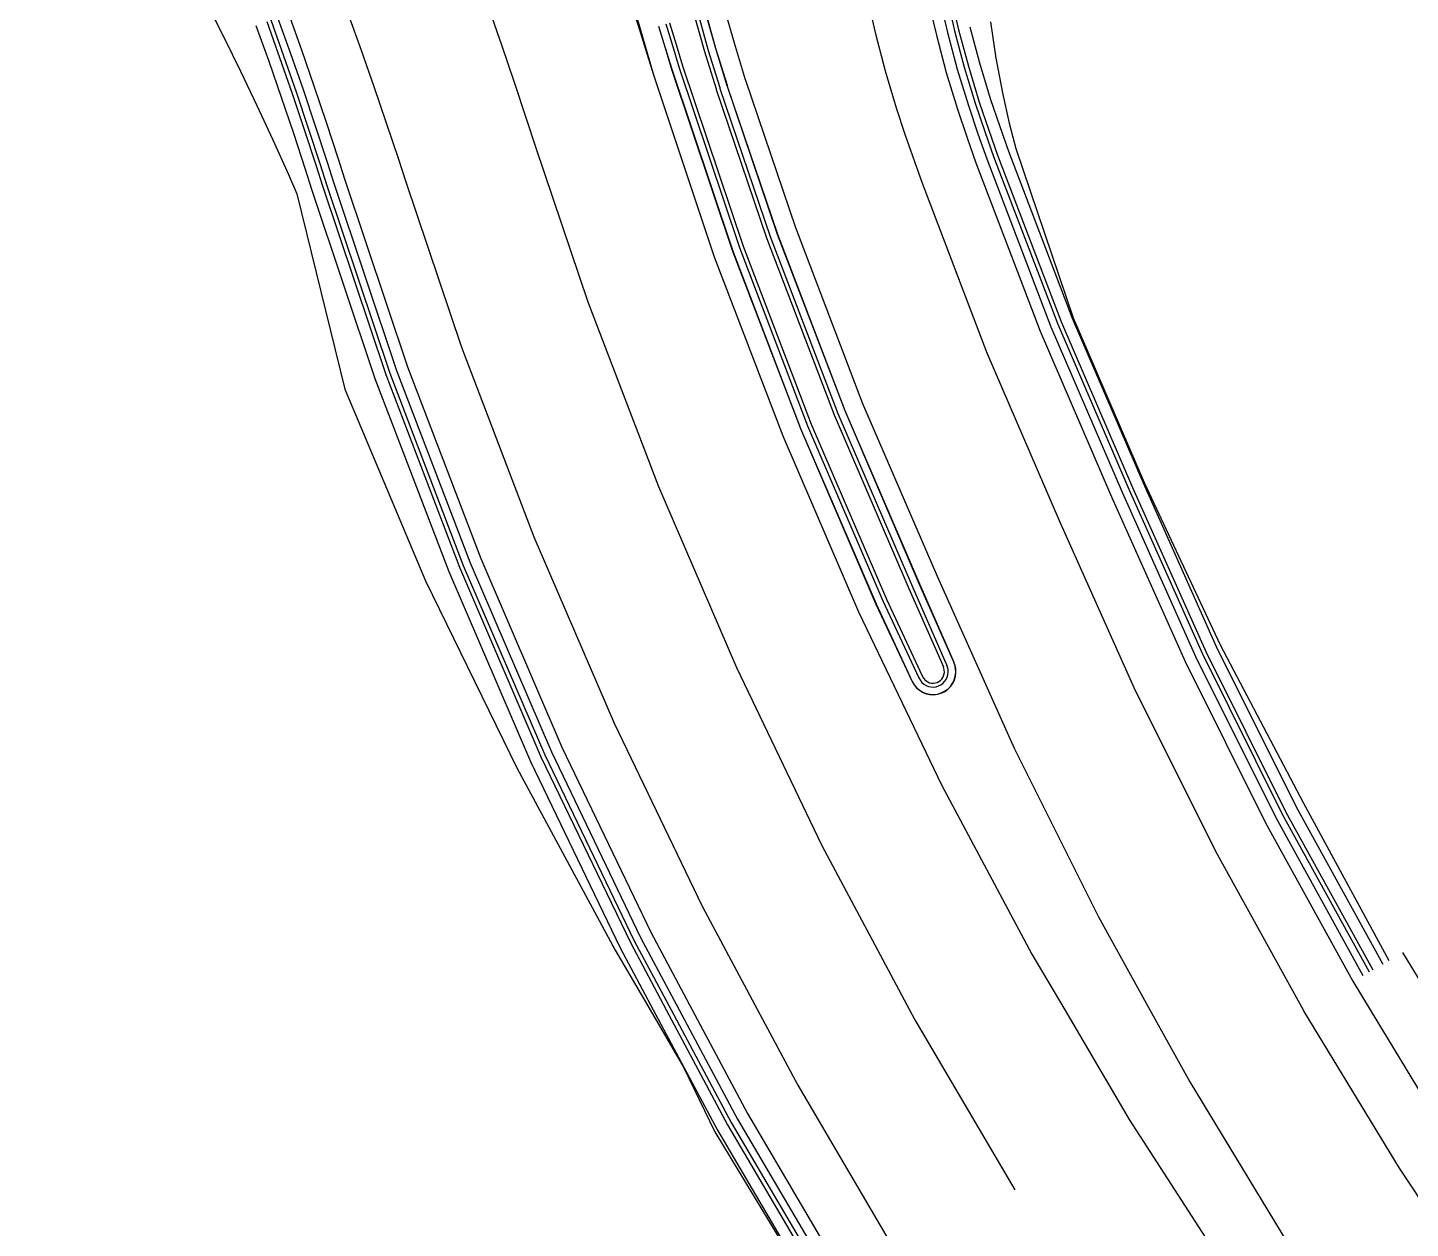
# Model space of a CAD drawing. Extents: x 383808 to 384559, y 802827 to 803490.
# Drawn here: x 384300 to 384336.06, y 802894.31 to 802925.61 of the extents above; entities that cross this region are included whole.
import ezdxf

# ---------------------------------------------------------------- set-up
doc = ezdxf.new("R2010")
doc.units = 0
doc.layers.get('0').update_dxf_attribs({"linetype": 'CONTINUOUS'})

msp = doc.modelspace()

# ---------------------------------------------------------------- linework, layer by layer
at = {"color": 1}
msp.add_line((384335.8582, 802901.4988), (384336.7681, 802900), dxfattribs=at)
at = {"color": 3, "linetype": 'CONTINUOUS'}
for points in [[(384311.5914, 802973.8027), (384311.2773, 802969.9998), (384311.1857, 802968.8192), (384310.9273, 802963.8262), (384310.8771, 802958.8269), (384311.0352, 802953.8297), (384311.4014, 802948.8435), (384311.9749, 802943.8769), (384312.7548, 802938.9384), (384313.7397, 802934.0368), (384314.1833, 802932.1194), (384314.928, 802929.1804), (384316.3175, 802924.3777), (384317.9058, 802919.6371), (384319.6903, 802914.9667), (384321.6677, 802910.3748), (384323.8347, 802905.8692), (384326.1875, 802901.4577), (384327.0448, 802900)], [(384327.0448, 802900), (384328.722, 802897.1482), (384331.4339, 802892.9479), (384334.3183, 802888.8642), (384335.5062, 802887.2821), (384337.3703, 802884.9042), (384340.5847, 802881.0748), (384343.9557, 802877.3826), (384347.4777, 802873.834), (384351.1443, 802870.4352), (384354.9494, 802867.1921), (384356.1091, 802866.2566), (384358.8547, 802864.0699), (384362.7658, 802860.9548), (384366.6769, 802857.8398), (384370.5879, 802854.7247), (384374.499, 802851.6097), (384378.4101, 802848.4947), (384382.3212, 802845.3796), (384386.2322, 802842.2646), (384390.1433, 802839.1495), (384394.0544, 802836.0345), (384396.1771, 802834.3438)]]:
    msp.add_lwpolyline(points, dxfattribs=at)
at = {"color": 7, "linetype": 'CONTINUOUS'}
for points in [[(384300, 802934.4399), (384300.3266, 802933.9366), (384300.8512, 802933.1099), (384301.3677, 802932.2769), (384301.8756, 802931.4373), (384302.3701, 802930.5893), (384302.8418, 802929.7291), (384303.3032, 802928.8625), (384303.7537, 802927.9894), (384304.2058, 802927.115), (384304.668, 802926.2421), (384305.1178, 802925.362), (384305.5546, 802924.4747), (384305.978, 802923.5803), (384306.3957, 802922.6818), (384306.8009, 802921.7769), (384307.0177, 802921.2738), (384308.2748, 802916.1854), (384310.374, 802911.1829), (384312.7569, 802906.3154), (384315.323, 802901.5548), (384316.2349, 802900)], [(384315.672, 802926.4505), (384315.9717, 802925.4964), (384316.1449, 802924.9356), (384316.3175, 802924.3777), (384317.9058, 802919.6371), (384319.6903, 802914.9667), (384321.6677, 802910.3748), (384323.8347, 802905.8692), (384326.1875, 802901.4577), (384327.0448, 802900)], [(384321.8854, 802926.4203), (384322.1078, 802925.4454), (384322.3625, 802924.4784), (384322.6493, 802923.5205), (384322.8871, 802922.8033), (384323.3187, 802921.577), (384325.0176, 802917.1305), (384326.9003, 802912.7585), (384328.847, 802908.4098), (384330.9757, 802904.1411), (384333.2611, 802900)], [(384323.95, 802926.4849), (384324.1727, 802925.5268), (384324.4271, 802924.5766), (384324.7131, 802923.6355), (384324.9616, 802922.8975), (384325.192, 802922.2484), (384326.8614, 802917.8793), (384328.714, 802913.5773), (384330.628, 802909.2973), (384332.7182, 802905.102), (384334.9841, 802900.9927)], [(384324.0576, 802926.508), (384324.2794, 802925.5534), (384324.5329, 802924.6069), (384324.8178, 802923.6692), (384325.0656, 802922.9335), (384325.2956, 802922.2855), (384326.9633, 802917.9207), (384328.8148, 802913.6215), (384330.7275, 802909.3442), (384332.8156, 802905.1531), (384335.0793, 802901.0479)], [(384312.0397, 802926.0798), (384312.3674, 802925.135), (384312.6881, 802924.1878), (384313.0017, 802923.2383), (384313.2409, 802922.4979), (384314.611, 802918.4563), (384316.4475, 802913.6497), (384318.4826, 802908.9238), (384320.7128, 802904.2868), (384322.9992, 802900)], [(384317.4735, 802925.9918), (384317.7501, 802925.0147), (384318.0484, 802924.0439), (384318.0545, 802924.025), (384319.365, 802920.16), (384321.1263, 802915.55), (384323.0743, 802911.0263), (384323.973, 802908.9826)], [(384318.1491, 802926.175), (384318.4215, 802925.2128), (384318.7152, 802924.257), (384318.7212, 802924.2382), (384320.0239, 802920.3962), (384321.7749, 802915.8134), (384323.7153, 802911.3076), (384325.7251, 802906.8274), (384327.9225, 802902.43), (384329.2661, 802900)], [(384306.2362, 802925.7694), (384306.5718, 802924.8338), (384306.898, 802923.8948), (384307.2148, 802922.9527), (384307.5221, 802922.0074), (384307.6869, 802921.4869), (384309.3394, 802916.567), (384311.2591, 802911.5424), (384313.3865, 802906.6023), (384315.7179, 802901.755), (384316.6539, 802900)], [(384306.3396, 802925.8071), (384306.6755, 802924.8704), (384307.0021, 802923.9304), (384307.3192, 802922.9872), (384307.6269, 802922.0409), (384307.7917, 802921.5203), (384309.4429, 802916.6041), (384311.361, 802911.5838), (384313.4866, 802906.6479), (384315.816, 802901.8047), (384316.7785, 802900)], [(384308.3559, 802925.9582), (384308.6979, 802925.0185), (384309.0305, 802924.0754), (384309.3536, 802923.129), (384309.6673, 802922.1795), (384309.8496, 802921.6123), (384311.3162, 802917.2754), (384313.2048, 802912.3327), (384315.2976, 802907.4728), (384317.591, 802902.7044), (384319.0334, 802900)], [(384316.6402, 802925.7041), (384316.8137, 802925.1423), (384316.9857, 802924.5862), (384318.5648, 802919.8733), (384320.3388, 802915.2302), (384322.3047, 802910.665), (384323.2401, 802908.6597), (384323.28, 802908.59), (384323.3224, 802908.5387), (384323.3728, 802908.4952), (384323.4298, 802908.4606), (384323.4916, 802908.436), (384323.5567, 802908.4219), (384323.6232, 802908.4189), (384323.6893, 802908.4269), (384323.7532, 802908.4458), (384323.813, 802908.4751), (384323.8672, 802908.5138), (384323.9142, 802908.561), (384323.9527, 802908.6153), (384323.9816, 802908.6753), (384324.0002, 802908.7392), (384324.008, 802908.8054), (384324.0046, 802908.8719), (384323.9903, 802908.9369), (384323.9733, 802908.9819)], [(384316.7357, 802925.7338), (384316.9092, 802925.1719), (384317.0812, 802924.616), (384318.6589, 802919.907), (384320.4315, 802915.2678), (384322.3957, 802910.7064), (384323.3271, 802908.7091), (384323.3617, 802908.6476), (384323.3939, 802908.6087), (384323.4317, 802908.576), (384323.4744, 802908.5501), (384323.5208, 802908.5316), (384323.5696, 802908.5211), (384323.6195, 802908.5188), (384323.6691, 802908.5249), (384323.7169, 802908.539), (384323.7618, 802908.561), (384323.8024, 802908.59), (384323.8377, 802908.6254), (384323.8665, 802908.6662), (384323.8883, 802908.7111), (384323.9022, 802908.7591), (384323.908, 802908.8087), (384323.9055, 802908.8586), (384323.8948, 802908.9073), (384323.8821, 802908.9411)], [(384317.377, 802925.9656), (384317.6542, 802924.9864), (384317.9532, 802924.0135), (384317.9592, 802923.9945), (384319.2708, 802920.1263), (384321.0337, 802915.5124), (384322.9826, 802910.9862), (384323.8816, 802908.9421)], [(384325.1113, 802925.7614), (384325.2517, 802924.8122), (384325.4304, 802923.8666), (384325.6006, 802923.1188), (384325.7663, 802922.4542), (384327.2621, 802918.0421), (384329.1147, 802913.7532), (384331.0966, 802909.5186), (384333.2716, 802905.3923), (384335.5005, 802901.2917)], [(384316.2349, 802900), (384317.1069, 802898.5131), (384317.9212, 802896.8253), (384320.719, 802892.2024)], [(384316.6539, 802900), (384318.2491, 802897.009), (384320.9794, 802892.3669)], [(384316.7785, 802900), (384318.345, 802897.0628), (384321.0723, 802892.4257)], [(384319.0334, 802900), (384320.081, 802898.0356), (384322.7634, 802893.4746), (384325.7329, 802889.0965), (384329.0415, 802884.9697), (384330.4296, 802883.4045), (384332.6232, 802881.0853), (384336.4161, 802877.4251), (384340.3636, 802873.963), (384344.4148, 802870.6648), (384348.5255, 802867.4892), (384352.6591, 802864.3887), (384353.8909, 802863.4715), (384356.6742, 802861.3321), (384360.5853, 802858.2171), (384364.4963, 802855.102), (384368.4074, 802851.987), (384372.3185, 802848.8719), (384376.2296, 802845.7569), (384380.1406, 802842.6419), (384384.0517, 802839.5268), (384387.9628, 802836.4118), (384391.8739, 802833.2967), (384393.9966, 802831.6061)], [(384322.9992, 802900), (384323.1343, 802899.7467), (384325.7427, 802895.3114)], [(384327.0448, 802900), (384328.722, 802897.1482), (384331.4339, 802892.9479), (384334.3183, 802888.8642), (384335.5062, 802887.2821), (384337.3703, 802884.9042), (384340.5847, 802881.0748), (384343.9557, 802877.3826), (384347.4777, 802873.834), (384351.1443, 802870.4352), (384354.9494, 802867.1921), (384356.1091, 802866.2566), (384358.8547, 802864.0699), (384362.7658, 802860.9548), (384366.6769, 802857.8398), (384370.5879, 802854.7247), (384374.499, 802851.6097), (384378.4101, 802848.4947), (384382.3212, 802845.3796), (384386.2322, 802842.2646), (384390.1433, 802839.1495), (384394.0544, 802836.0345), (384396.1771, 802834.3438)], [(384329.2661, 802900), (384330.3038, 802898.1233), (384332.8654, 802893.915), (384335.6033, 802889.8126), (384336.7343, 802888.2201), (384338.5129, 802885.8234), (384341.5897, 802881.9548), (384344.8287, 802878.2136), (384348.2245, 802874.6068), (384351.7716, 802871.1409), (384355.4641, 802867.8221), (384356.5917, 802866.8626), (384359.2802, 802864.6041), (384363.1099, 802861.3869), (384366.9396, 802858.1697), (384370.7693, 802854.9525), (384374.5991, 802851.7353), (384378.4101, 802848.4947), (384382.3212, 802845.3796), (384386.2322, 802842.2646), (384390.1433, 802839.1495), (384394.0544, 802836.0345), (384396.1771, 802834.3438)], [(384333.2611, 802900), (384333.2831, 802899.9601), (384335.7657, 802895.8742), (384338.4194, 802891.8909), (384339.5158, 802890.3446), (384341.24, 802888.0173), (384344.2231, 802884.2603), (384347.3637, 802880.6269), (384350.6568, 802877.1236), (384354.0969, 802873.7567), (384357.6785, 802870.5326), (384358.7722, 802869.6003), (384361.4607, 802867.3418), (384365.2904, 802864.1246), (384369.1202, 802860.9074), (384372.9499, 802857.6903), (384376.7796, 802854.4731), (384380.5906, 802851.2324), (384384.5017, 802848.1174), (384388.4128, 802845.0023), (384392.3238, 802841.8873), (384396.2349, 802838.7722), (384398.3576, 802837.0816)]]:
    msp.add_lwpolyline(points, dxfattribs=at)
at = {"color": 2, "linetype": 'CONTINUOUS'}
for points in [[(384323.471, 802926.3819), (384323.6973, 802925.4079), (384323.956, 802924.442), (384324.2467, 802923.4852), (384324.4986, 802922.7371), (384324.7308, 802922.0831), (384326.4074, 802917.6949), (384328.2654, 802913.3804), (384330.185, 802909.0879), (384332.2842, 802904.8744), (384334.56, 802900.7473), (384335.0136, 802900)], [(384317.6665, 802926.0441), (384317.9419, 802925.0713), (384318.2389, 802924.1048), (384318.245, 802924.0859), (384319.5532, 802920.2275), (384321.3116, 802915.6253), (384323.2575, 802911.1063), (384324.1559, 802909.0635)], [(384306.7999, 802925.9748), (384307.1376, 802925.0335), (384307.4657, 802924.0889), (384307.7844, 802923.141), (384308.0937, 802922.1901), (384308.2586, 802921.669), (384309.9042, 802916.7694), (384311.815, 802911.7682), (384313.9325, 802906.851), (384316.253, 802902.0262), (384317.3337, 802900)], [(384316.4492, 802925.6448), (384316.6226, 802925.0833), (384316.7948, 802924.5267), (384318.3765, 802919.8058), (384320.1535, 802915.1549), (384322.1227, 802910.5821), (384323.0669, 802908.5597), (384323.1159, 802908.4757), (384323.1796, 802908.3987), (384323.2552, 802908.3335), (384323.3406, 802908.2816), (384323.4333, 802908.2447), (384323.531, 802908.2236), (384323.6308, 802908.2191), (384323.7299, 802908.2311), (384323.8257, 802908.2594), (384323.9155, 802908.3033), (384323.9967, 802908.3614), (384324.0672, 802908.4322), (384324.1249, 802908.5137), (384324.1683, 802908.6036), (384324.1962, 802908.6995), (384324.2079, 802908.7987), (384324.2028, 802908.8985), (384324.1814, 802908.996), (384324.1559, 802909.0635)], [(384317.3337, 802900), (384318.7725, 802897.3023), (384321.4865, 802892.6875), (384324.4899, 802888.2569), (384327.8346, 802884.079), (384329.2376, 802882.494), (384331.4544, 802880.145), (384335.2876, 802876.437), (384339.2772, 802872.9288), (384343.3724, 802869.5862), (384347.529, 802866.3681), (384351.7101, 802863.2271), (384352.9563, 802862.2982), (384355.7397, 802860.1588), (384359.6507, 802857.0438), (384363.5618, 802853.9287), (384367.4729, 802850.8137), (384371.384, 802847.6986), (384375.295, 802844.5836), (384379.2061, 802841.4685), (384383.1172, 802838.3535), (384387.0283, 802835.2385), (384390.9393, 802832.1234), (384393.0621, 802830.4327)], [(384335.0136, 802900), (384337.0086, 802896.7139), (384339.6263, 802892.7816), (384340.7078, 802891.2551), (384342.4088, 802888.9575), (384345.3516, 802885.2484), (384348.4501, 802881.6611), (384351.6992, 802878.2022), (384355.0935, 802874.8778), (384358.6275, 802871.6942), (384359.7068, 802870.7736), (384362.3952, 802868.5152), (384366.2249, 802865.298), (384370.0547, 802862.0808), (384373.8844, 802858.8636), (384377.7141, 802855.6464), (384381.5251, 802852.4057), (384385.4362, 802849.2907), (384389.3473, 802846.1756), (384393.2584, 802843.0606), (384397.1694, 802839.9456), (384399.2922, 802838.2549)]]:
    msp.add_lwpolyline(points, dxfattribs=at)
at = {"color": 1, "linetype": 'CONTINUOUS'}
for points in [[(384323.7643, 802926.4449), (384323.9883, 802925.4807), (384324.2444, 802924.5244), (384324.5322, 802923.5772), (384324.7821, 802922.8353), (384325.0132, 802922.1843), (384326.6853, 802917.8078), (384328.5401, 802913.5009), (384330.4562, 802909.2161), (384332.5499, 802905.0137), (384334.8196, 802900.8976)], [(384317.6617, 802926.0428), (384317.9371, 802925.0699), (384318.2342, 802924.1033), (384318.2402, 802924.0844), (384319.5485, 802920.2258), (384321.307, 802915.6234), (384323.253, 802911.1043), (384324.1513, 802909.0615)], [(384305.9543, 802925.6667), (384306.2889, 802924.7339), (384306.6141, 802923.7978), (384306.9299, 802922.8585), (384307.2364, 802921.916), (384307.4011, 802921.3959), (384309.057, 802916.4657), (384310.9812, 802911.4296), (384313.1135, 802906.4779), (384315.4503, 802901.6193), (384316.3139, 802900)], [(384306.5181, 802925.8721), (384306.8547, 802924.9336), (384307.1819, 802923.9919), (384307.4996, 802923.0468), (384307.8079, 802922.0987), (384307.9728, 802921.5779), (384309.6218, 802916.6682), (384311.5371, 802911.6553), (384313.6595, 802906.7266), (384315.9854, 802901.8906), (384316.9938, 802900)], [(384316.454, 802925.6463), (384316.6274, 802925.0848), (384316.7995, 802924.5281), (384318.3812, 802919.8075), (384320.1582, 802915.1568), (384322.1273, 802910.5841), (384323.0712, 802908.5622), (384323.12, 802908.4785), (384323.1831, 802908.4022), (384323.2581, 802908.3375), (384323.3428, 802908.2861), (384323.4348, 802908.2494), (384323.5316, 802908.2286), (384323.6306, 802908.224), (384323.7289, 802908.236), (384323.8239, 802908.2641), (384323.9129, 802908.3076), (384323.9935, 802908.3652), (384324.0633, 802908.4354), (384324.1206, 802908.5162), (384324.1637, 802908.6054), (384324.1913, 802908.7005), (384324.2029, 802908.7989), (384324.1979, 802908.8978), (384324.1766, 802908.9946), (384324.1514, 802909.0615)], [(384324.5704, 802925.6262), (384324.8213, 802924.6893), (384325.1033, 802923.7612), (384325.349, 802923.0317), (384325.578, 802922.3867), (384327.2412, 802918.0336), (384329.0895, 802913.7421), (384330.9987, 802909.4724), (384333.0813, 802905.2924), (384335.3389, 802901.1982)], [(384316.3139, 802900), (384317.9874, 802896.8623), (384320.7258, 802892.2066)], [(384316.9938, 802900), (384318.5108, 802897.1557), (384321.2329, 802892.5272)]]:
    msp.add_lwpolyline(points, dxfattribs=at)

doc.saveas('drawing.dxf')
